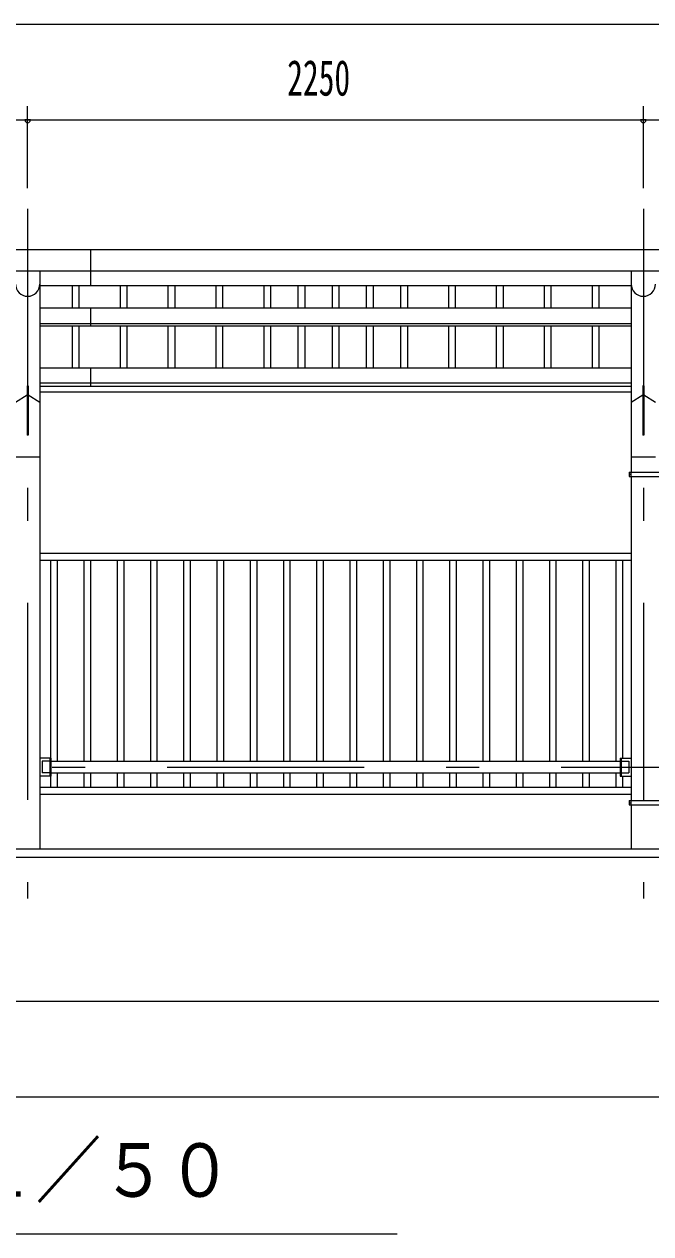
# Model space of a CAD drawing. Units: millimetres, scale not verified. Extents: x -26655 to 26659, y -10500 to 10500.
# Drawn here: x 4024 to 6314, y 420 to 4839 of the extents above; entities that cross this region are included whole.
import ezdxf
from ezdxf.enums import TextEntityAlignment as Align

# ---------------------------------------------------------------- set-up
doc = ezdxf.new("R2010")
doc.units = ezdxf.units.MM
doc.header["$LTSCALE"] = 60
doc.linetypes.add('USER3', pattern=[24, 12, -5, 2, -5])
for name, color, linetype, lineweight in [('0-2_1-05BOLD', 7, 'Continuous', 18), ('0-3_1-25CENTER', 3, 'USER3', 18), ('0-4_1-45THIN', 4, 'Continuous', 18), ('0-5_1-55DIM', 3, 'Continuous', 18)]:
    doc.layers.add(name, color=color, linetype=linetype, lineweight=lineweight)
doc.styles.add('ＭＳ ゴシック', font='')
doc.styles.get('ＭＳ ゴシック').set_extended_font_data('MS Gothic')

msp = doc.modelspace()

# ---------------------------------------------------------------- linework, layer by layer
at = {"layer": '0-2_1-05BOLD'}
for p, q in [((9219.56, 4014.67), (-1446.44, 4014.67)), ((4266.56, 4014.67), (4266.56, 3882.27)), ((-1446.44, 3937.52), (9219.56, 3937.52)), ((4081.11, 3937.52), (4081.11, 1824.67)), ((6242.01, 3937.52), (6242.01, 3202.67)), ((6242.01, 3882.27), (4081.11, 3882.27)), ((4081.11, 3802.96), (6242.01, 3802.96)), ((4266.56, 3802.96), (4266.56, 3737.03)), ((4081.11, 3745.26), (6242.01, 3745.26)), ((4081.11, 3737.03), (6242.01, 3737.03)), ((6242.01, 3582.44), (4081.11, 3582.44)), ((4266.56, 3582.44), (4266.56, 3515.47)), ((4034.31, 3517.89), (4034.31, 3337.25)), ((4038.81, 3517.89), (4034.31, 3517.89)), ((6242.01, 3527.34), (4081.11, 3527.34)), ((6242.01, 3515.47), (4081.11, 3515.47)), ((6242.01, 3494.67), (4081.11, 3494.67)), ((6288.81, 3517.89), (6288.81, 3337.25)), ((3992.01, 3457.25), (4034.31, 3485.19)), ((4038.81, 3485.19), (4081.11, 3457.25)), ((6242.01, 3457.25), (6284.31, 3485.19)), ((6288.81, 3485.19), (6331.11, 3457.25)), ((6288.81, 3337.25), (6284.31, 3337.25)), ((4081.11, 3256.67), (3992.01, 3256.67)), ((6331.11, 3256.67), (6242.01, 3256.67)), ((6234.31, 3202.67), (6439.76, 3202.67)), ((6234.31, 3194.67), (6240.41, 3194.67)), ((6240.41, 3202.67), (6240.41, 3186.67)), ((6242.01, 3186.67), (6242.01, 2002.67)), ((6242.01, 2904.67), (4081.11, 2904.67)), ((6242.01, 2879.67), (4081.11, 2879.67)), ((4121.11, 2157.67), (4081.11, 2157.67)), ((4089.06, 2146.02), (4089.06, 2103.32)), ((4117.91, 2146.02), (4089.06, 2146.02)), ((4117.91, 2157.67), (4117.91, 2091.67)), ((4121.11, 2157.67), (4121.11, 2091.67)), ((4121.11, 2146.02), (6202.01, 2146.02)), ((6202.01, 2157.67), (6242.01, 2157.67)), ((6205.21, 2157.67), (6205.21, 2091.67)), ((6205.21, 2146.02), (6234.06, 2146.02)), ((6234.06, 2146.02), (6234.06, 2103.32)), ((4121.11, 2091.67), (4081.11, 2091.67)), ((4117.91, 2103.32), (4089.06, 2103.32)), ((4121.11, 2103.32), (6202.01, 2103.32)), ((6205.21, 2103.32), (6234.06, 2103.32)), ((6242.01, 2049.67), (4081.11, 2049.67)), ((6242.01, 2024.67), (4081.11, 2024.67)), ((6234.31, 2002.67), (6439.76, 2002.67)), ((6234.31, 1994.67), (6240.41, 1994.67)), ((6240.41, 2002.67), (6240.41, 1986.67)), ((6242.01, 1986.67), (6242.01, 1824.67)), ((9536.56, 1794.67), (-1763.44, 1794.67))]:
    msp.add_line(p, q, dxfattribs=at)
for points in [[(4038.81, 3517.89), (4038.81, 3337.25), (4034.31, 3337.25)], [(6288.81, 3517.89), (6284.31, 3517.89), (6284.31, 3337.25)], [(6234.31, 3202.67), (6234.31, 3186.67), (6439.76, 3186.67)], [(6202.01, 2157.67), (6202.01, 2091.67), (6242.01, 2091.67)], [(6234.31, 2002.67), (6234.31, 1986.67), (6439.76, 1986.67)], [(9386.56, 1824.67), (-1613.44, 1824.67), (-1613.44, 1794.67)]]:
    msp.add_lwpolyline(points, dxfattribs=at)
for centre in [(4036.56, 3889.22), (6286.56, 3889.22)]:
    msp.add_arc(centre, 44.55, 180, 0, dxfattribs=at)
at = {"layer": '0-3_1-25CENTER'}
for p, q in [((4036.56, 4164.67), (4036.56, 1644.67)), ((6286.56, 4164.67), (6286.56, 1644.67)), ((-1213.44, 2124.67), (8986.56, 2124.67))]:
    msp.add_line(p, q, dxfattribs=at)
at = {"layer": '0-4_1-45THIN'}
for p, q in [((4199.06, 3882.27), (4199.06, 3802.96)), ((4224.06, 3882.27), (4224.06, 3802.96)), ((4374.06, 3882.27), (4374.06, 3802.96)), ((4399.06, 3882.27), (4399.06, 3802.96)), ((4549.06, 3882.27), (4549.06, 3802.96)), ((4574.06, 3882.27), (4574.06, 3802.96)), ((4724.06, 3882.27), (4724.06, 3802.96)), ((4749.06, 3882.27), (4749.06, 3802.96)), ((4899.06, 3882.27), (4899.06, 3802.96)), ((4924.06, 3882.27), (4924.06, 3802.96)), ((5024.06, 3882.27), (5024.06, 3802.96)), ((5049.06, 3882.27), (5049.06, 3802.96)), ((5149.06, 3882.27), (5149.06, 3802.96)), ((5174.06, 3882.27), (5174.06, 3802.96)), ((5274.06, 3882.27), (5274.06, 3802.96)), ((5299.06, 3882.27), (5299.06, 3802.96)), ((5399.06, 3882.27), (5399.06, 3802.96)), ((5424.06, 3882.27), (5424.06, 3802.96)), ((5574.06, 3882.27), (5574.06, 3802.96)), ((5599.06, 3882.27), (5599.06, 3802.96)), ((5749.06, 3882.27), (5749.06, 3802.96)), ((5774.06, 3882.27), (5774.06, 3802.96)), ((5924.06, 3882.27), (5924.06, 3802.96)), ((5949.06, 3882.27), (5949.06, 3802.96)), ((6099.06, 3882.27), (6099.06, 3802.96)), ((6124.06, 3882.27), (6124.06, 3802.96)), ((4199.06, 3737.03), (4199.06, 3582.44)), ((4224.06, 3737.03), (4224.06, 3582.44)), ((4374.06, 3737.03), (4374.06, 3582.44)), ((4399.06, 3737.03), (4399.06, 3582.44)), ((4549.06, 3737.03), (4549.06, 3582.44)), ((4574.06, 3737.03), (4574.06, 3582.44)), ((4724.06, 3737.03), (4724.06, 3582.44)), ((4749.06, 3737.03), (4749.06, 3582.44)), ((4899.06, 3737.03), (4899.06, 3582.44)), ((4924.06, 3737.03), (4924.06, 3582.44)), ((5024.06, 3737.03), (5024.06, 3582.44)), ((5049.06, 3737.03), (5049.06, 3582.44)), ((5149.06, 3737.03), (5149.06, 3582.44)), ((5174.06, 3737.03), (5174.06, 3582.44)), ((5274.06, 3737.03), (5274.06, 3582.44)), ((5299.06, 3737.03), (5299.06, 3582.44)), ((5399.06, 3737.03), (5399.06, 3582.44)), ((5424.06, 3737.03), (5424.06, 3582.44)), ((5574.06, 3737.03), (5574.06, 3582.44)), ((5599.06, 3737.03), (5599.06, 3582.44)), ((5749.06, 3737.03), (5749.06, 3582.44)), ((5774.06, 3737.03), (5774.06, 3582.44)), ((5924.06, 3737.03), (5924.06, 3582.44)), ((5949.06, 3737.03), (5949.06, 3582.44)), ((6099.06, 3737.03), (6099.06, 3582.44)), ((6124.06, 3737.03), (6124.06, 3582.44)), ((4120.56, 2879.67), (4120.56, 2157.67)), ((4144.56, 2879.67), (4144.56, 2146.02)), ((4242.06, 2879.67), (4242.06, 2146.02)), ((4266.06, 2879.67), (4266.06, 2146.02)), ((4363.56, 2879.67), (4363.56, 2146.02)), ((4387.56, 2879.67), (4387.56, 2146.02)), ((4485.06, 2879.67), (4485.06, 2146.02)), ((4509.06, 2879.67), (4509.06, 2146.02)), ((4606.56, 2879.67), (4606.56, 2146.02)), ((4630.56, 2879.67), (4630.56, 2146.02)), ((4728.06, 2879.67), (4728.06, 2146.02)), ((4752.06, 2879.67), (4752.06, 2146.02)), ((4849.56, 2879.67), (4849.56, 2146.02)), ((4873.56, 2879.67), (4873.56, 2146.02)), ((4971.06, 2879.67), (4971.06, 2146.02)), ((4995.06, 2879.67), (4995.06, 2146.02)), ((5092.56, 2879.67), (5092.56, 2146.02)), ((5116.56, 2879.67), (5116.56, 2146.02)), ((5214.06, 2879.67), (5214.06, 2146.02)), ((5238.06, 2879.67), (5238.06, 2146.02)), ((5335.56, 2879.67), (5335.56, 2146.02)), ((5359.56, 2879.67), (5359.56, 2146.02)), ((5457.06, 2879.67), (5457.06, 2146.02)), ((5481.06, 2879.67), (5481.06, 2146.02)), ((5578.56, 2879.67), (5578.56, 2146.02)), ((5602.56, 2879.67), (5602.56, 2146.02)), ((5700.06, 2879.67), (5700.06, 2146.02)), ((5724.06, 2879.67), (5724.06, 2146.02)), ((5821.56, 2879.67), (5821.56, 2146.02)), ((5845.56, 2879.67), (5845.56, 2146.02)), ((5943.06, 2879.67), (5943.06, 2146.02)), ((5967.06, 2879.67), (5967.06, 2146.02)), ((6064.56, 2879.67), (6064.56, 2146.02)), ((6088.56, 2879.67), (6088.56, 2146.02)), ((6186.06, 2879.67), (6186.06, 2146.02)), ((6210.06, 2879.67), (6210.06, 2157.67)), ((4120.56, 2091.67), (4120.56, 2049.67)), ((4144.56, 2103.32), (4144.56, 2049.67)), ((4242.06, 2103.32), (4242.06, 2049.67)), ((4266.06, 2103.32), (4266.06, 2049.67)), ((4363.56, 2103.32), (4363.56, 2049.67)), ((4387.56, 2103.32), (4387.56, 2049.67)), ((4485.06, 2103.32), (4485.06, 2049.67)), ((4509.06, 2103.32), (4509.06, 2049.67)), ((4606.56, 2103.32), (4606.56, 2049.67)), ((4630.56, 2103.32), (4630.56, 2049.67)), ((4728.06, 2103.32), (4728.06, 2049.67)), ((4752.06, 2103.32), (4752.06, 2049.67)), ((4849.56, 2103.32), (4849.56, 2049.67)), ((4873.56, 2103.32), (4873.56, 2049.67)), ((4971.06, 2103.32), (4971.06, 2049.67)), ((4995.06, 2103.32), (4995.06, 2049.67)), ((5092.56, 2103.32), (5092.56, 2049.67)), ((5116.56, 2103.32), (5116.56, 2049.67)), ((5214.06, 2103.32), (5214.06, 2049.67)), ((5238.06, 2103.32), (5238.06, 2049.67)), ((5335.56, 2103.32), (5335.56, 2049.67)), ((5359.56, 2103.32), (5359.56, 2049.67)), ((5457.06, 2103.32), (5457.06, 2049.67)), ((5481.06, 2103.32), (5481.06, 2049.67)), ((5578.56, 2103.32), (5578.56, 2049.67)), ((5602.56, 2103.32), (5602.56, 2049.67)), ((5700.06, 2103.32), (5700.06, 2049.67)), ((5724.06, 2103.32), (5724.06, 2049.67)), ((5821.56, 2103.32), (5821.56, 2049.67)), ((5845.56, 2103.32), (5845.56, 2049.67)), ((5943.06, 2103.32), (5943.06, 2049.67)), ((5967.06, 2103.32), (5967.06, 2049.67)), ((6064.56, 2103.32), (6064.56, 2049.67)), ((6088.56, 2103.32), (6088.56, 2049.67)), ((6186.06, 2103.32), (6186.06, 2049.67)), ((6210.06, 2091.67), (6210.06, 2049.67))]:
    msp.add_line(p, q, dxfattribs=at)
at = {"layer": '0-5_1-55DIM'}
for p, q in [((-1446.44, 4838.67), (9219.56, 4838.67)), ((4036.56, 4239.67), (4036.56, 4538.67)), ((6286.56, 4239.67), (6286.56, 4538.67)), ((-1838.94, 4488.67), (9612.06, 4488.67)), ((4046.56, 4488.67), (4026.56, 4488.67)), ((6296.56, 4488.67), (6276.56, 4488.67)), ((-1613.44, 1269.67), (9386.56, 1269.67)), ((-1613.44, 919.67), (9386.56, 919.67)), ((2386.56, 419.67), (5386.56, 419.67))]:
    msp.add_line(p, q, dxfattribs=at)
for centre in [(4036.56, 4488.67), (6286.56, 4488.67)]:
    msp.add_arc(centre, 10, 180, 0, dxfattribs=at)

# ---------------------------------------------------------------- texts
at = {"layer": '0-5_1-55DIM', "color": 7, "style": 'ＭＳ ゴシック'}
for s, height, width, p in [('2250', 130.2, 0.65, (4984.88, 4538.67)), ('正面図\u3000Ｓ＝１／５０', 195.4, 0.9, (2386.56, 496.31))]:
    msp.add_text(s, height=height, dxfattribs=dict(at, width=width)).set_placement(p, align=Align.BOTTOM_LEFT)

doc.saveas('drawing.dxf')
